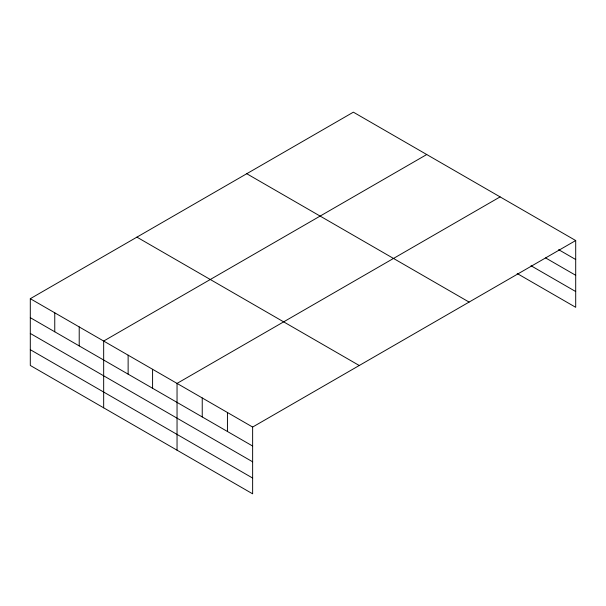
<?xml version="1.0" encoding="UTF-8"?>
<svg xmlns="http://www.w3.org/2000/svg" width="606" height="606" viewBox="0 0 606 606"><rect width="100%" height="100%" fill="white"/><g stroke="black" fill="none" stroke-linecap="round" stroke-linejoin="round"><path stroke-width="0.91" d="M575.7 240.537L353.366 112.171L30.3 298.69L30.3 365.463L252.634 493.829L252.634 427.056L575.7 240.537L575.7 307.31L517.176 273.518M426.738 154.53L103.671 341.049L103.671 407.823M500.109 196.889L177.043 383.409L177.043 450.182M558.634 249.664L575.7 259.519M545.627 257.929L575.7 275.291M530.992 265.731L575.7 291.539M246.756 173.725L469.089 302.083M136.911 237.135L359.244 365.501M30.3 298.69L252.634 427.056M30.3 317.673L252.634 446.039M30.3 333.444L252.634 461.81M30.3 349.692L252.634 478.058M227.439 412.504L227.439 431.495M202.237 397.96L202.237 416.943M152.583 369.289L152.583 388.272M128.131 355.169L128.131 374.152M79.212 326.929L79.212 345.912M54.76 312.81L54.76 331.793"/></g></svg>
